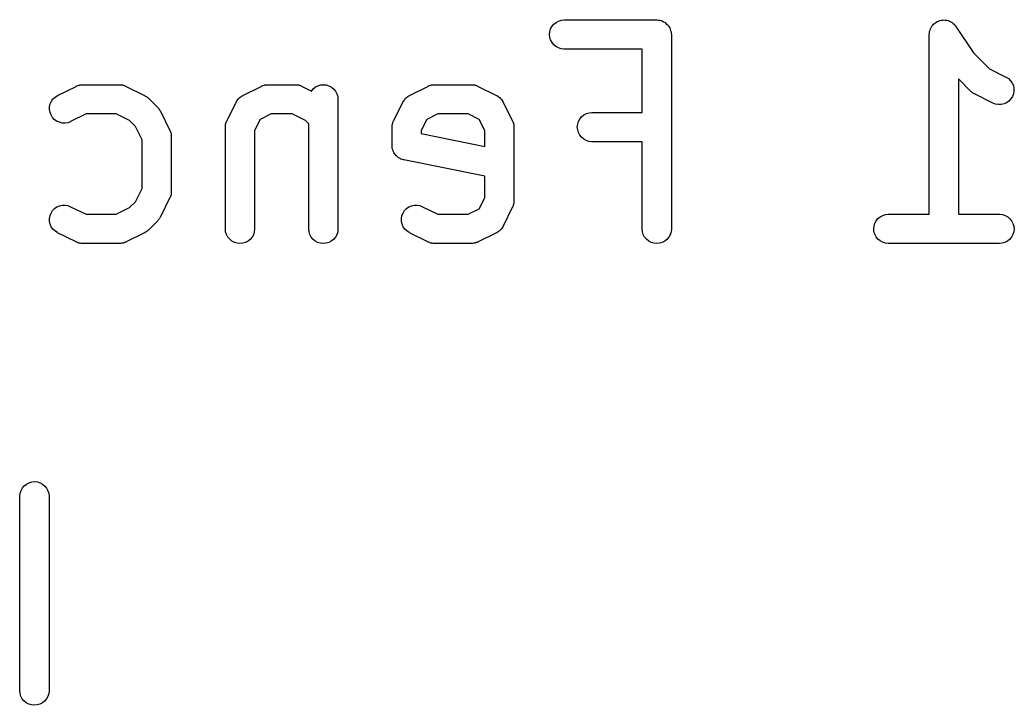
# Model space of a CAD drawing. Extents: x 160.2 to 226.8, y -124.8 to -85.
# Drawn here: x 199.47 to 204.59, y -104.3 to -100.78 of the extents above; entities that cross this region are included whole.
import ezdxf

# ---------------------------------------------------------------- set-up
doc = ezdxf.new("R2010")
doc.units = 0
doc.layers.add('BLACK', color=7, linetype='CONTINUOUS')

msp = doc.modelspace()

# ---------------------------------------------------------------- linework, layer by layer
at = {"layer": 'BLACK', "linetype": 'CONTINUOUS'}
for p, q in [((202.209, -100.81), (202.219, -100.799)), ((202.219, -100.799), (202.23, -100.79)), ((202.23, -100.79), (202.243, -100.783)), ((202.243, -100.783), (202.257, -100.779)), ((202.257, -100.779), (202.271, -100.777)), ((202.271, -100.777), (202.748, -100.777)), ((202.748, -100.777), (202.748, -100.777)), ((202.748, -100.777), (202.748, -100.777)), ((202.748, -100.777), (202.749, -100.777)), ((202.748, -100.777), (202.748, -100.777)), ((202.749, -100.777), (202.756, -100.778)), ((202.756, -100.778), (202.763, -100.779)), ((202.763, -100.779), (202.763, -100.779)), ((202.763, -100.779), (202.763, -100.779)), ((202.763, -100.779), (202.77, -100.781)), ((202.77, -100.781), (202.777, -100.783)), ((202.777, -100.783), (202.777, -100.783)), ((202.777, -100.783), (202.777, -100.783)), ((202.777, -100.783), (202.783, -100.787)), ((202.783, -100.787), (202.79, -100.79)), ((202.79, -100.79), (202.79, -100.79)), ((202.79, -100.79), (202.79, -100.79)), ((202.79, -100.79), (202.795, -100.795)), ((202.795, -100.795), (202.801, -100.8)), ((202.801, -100.8), (202.801, -100.8)), ((202.801, -100.8), (202.801, -100.8)), ((202.801, -100.8), (202.806, -100.805)), ((202.806, -100.805), (202.81, -100.811)), ((204.162, -100.81), (204.167, -100.804)), ((204.167, -100.804), (204.171, -100.799)), ((204.171, -100.799), (204.177, -100.794)), ((204.171, -100.799), (204.171, -100.799)), ((204.171, -100.799), (204.171, -100.799)), ((204.177, -100.794), (204.183, -100.79)), ((204.183, -100.79), (204.189, -100.786)), ((204.183, -100.79), (204.183, -100.79)), ((204.183, -100.79), (204.183, -100.79)), ((204.189, -100.786), (204.196, -100.783)), ((204.196, -100.783), (204.203, -100.781)), ((204.196, -100.783), (204.196, -100.783)), ((204.196, -100.783), (204.196, -100.783)), ((204.203, -100.781), (204.21, -100.779)), ((204.21, -100.779), (204.217, -100.778)), ((204.21, -100.779), (204.21, -100.779)), ((204.21, -100.779), (204.21, -100.779)), ((204.217, -100.778), (204.224, -100.777)), ((204.224, -100.777), (204.224, -100.777)), ((204.224, -100.777), (204.231, -100.778)), ((204.224, -100.777), (204.224, -100.777)), ((204.231, -100.778), (204.239, -100.779)), ((204.239, -100.779), (204.239, -100.779)), ((204.239, -100.779), (204.239, -100.779)), ((204.239, -100.779), (204.246, -100.781)), ((204.246, -100.781), (204.253, -100.783)), ((204.253, -100.783), (204.253, -100.783)), ((204.253, -100.783), (204.253, -100.783)), ((204.253, -100.783), (204.26, -100.787)), ((204.26, -100.787), (204.266, -100.79)), ((204.266, -100.79), (204.266, -100.79)), ((204.266, -100.79), (204.266, -100.79)), ((204.266, -100.79), (204.271, -100.795)), ((204.271, -100.795), (204.277, -100.799)), ((204.277, -100.799), (204.277, -100.799)), ((204.277, -100.799), (204.277, -100.8)), ((204.277, -100.8), (204.282, -100.805)), ((204.282, -100.805), (204.286, -100.811)), ((202.196, -100.852), (202.198, -100.837)), ((202.198, -100.866), (202.196, -100.852)), ((202.198, -100.837), (202.202, -100.823)), ((202.202, -100.823), (202.209, -100.81)), ((202.81, -100.811), (202.81, -100.811)), ((202.81, -100.811), (202.81, -100.811)), ((202.81, -100.811), (202.814, -100.818)), ((202.814, -100.818), (202.817, -100.824)), ((202.817, -100.824), (202.817, -100.824)), ((202.817, -100.824), (202.817, -100.824)), ((202.817, -100.824), (202.819, -100.831)), ((202.819, -100.831), (202.821, -100.838)), ((202.821, -100.838), (202.821, -100.838)), ((202.821, -100.838), (202.821, -100.838)), ((202.821, -100.838), (202.822, -100.845)), ((202.822, -100.845), (202.823, -100.852)), ((202.823, -100.852), (202.823, -101.852)), ((204.149, -100.851), (204.15, -100.844)), ((204.149, -100.852), (204.149, -100.851)), ((204.149, -100.851), (204.149, -100.851)), ((204.149, -100.851), (204.149, -100.851)), ((204.149, -100.851), (204.149, -100.851)), ((204.149, -101.777), (204.149, -100.852)), ((204.15, -100.837), (204.153, -100.83)), ((204.15, -100.844), (204.15, -100.837)), ((204.15, -100.837), (204.15, -100.837)), ((204.15, -100.837), (204.15, -100.837)), ((204.153, -100.83), (204.155, -100.823)), ((204.155, -100.823), (204.159, -100.816)), ((204.155, -100.823), (204.155, -100.823)), ((204.155, -100.823), (204.155, -100.823)), ((204.159, -100.816), (204.162, -100.81)), ((204.162, -100.81), (204.162, -100.81)), ((204.162, -100.81), (204.162, -100.81)), ((204.286, -100.811), (204.377, -100.947)), ((202.202, -100.88), (202.198, -100.866)), ((202.209, -100.893), (202.202, -100.88)), ((202.218, -100.905), (202.209, -100.893)), ((202.229, -100.914), (202.218, -100.905)), ((202.242, -100.921), (202.229, -100.914)), ((202.256, -100.926), (202.242, -100.921)), ((202.27, -100.927), (202.256, -100.926)), ((202.271, -100.927), (202.27, -100.927)), ((202.673, -100.927), (202.271, -100.927)), ((202.673, -101.254), (202.673, -100.927)), ((204.377, -100.947), (204.459, -101.029)), ((204.459, -101.029), (204.543, -101.071)), ((199.767, -101.116), (199.772, -101.115)), ((199.772, -101.115), (199.776, -101.113)), ((199.776, -101.113), (199.779, -101.113)), ((199.779, -101.113), (199.781, -101.112)), ((199.781, -101.112), (199.786, -101.112)), ((199.786, -101.112), (199.791, -101.111)), ((199.791, -101.111), (199.793, -101.111)), ((199.793, -101.111), (199.795, -101.111)), ((199.795, -101.111), (199.986, -101.111)), ((199.986, -101.111), (199.987, -101.111)), ((199.987, -101.111), (199.989, -101.111)), ((199.989, -101.111), (199.991, -101.111)), ((199.991, -101.111), (199.996, -101.112)), ((199.996, -101.112), (200.001, -101.112)), ((200.001, -101.112), (200.003, -101.113)), ((200.003, -101.113), (200.006, -101.113)), ((200.006, -101.113), (200.01, -101.115)), ((200.01, -101.115), (200.015, -101.117)), ((200.719, -101.116), (200.724, -101.115)), ((200.724, -101.115), (200.729, -101.113)), ((200.729, -101.113), (200.731, -101.113)), ((200.731, -101.113), (200.733, -101.112)), ((200.733, -101.112), (200.738, -101.112)), ((200.738, -101.112), (200.743, -101.111)), ((200.743, -101.111), (200.745, -101.111)), ((200.745, -101.111), (200.748, -101.111)), ((200.748, -101.111), (200.89, -101.111)), ((200.89, -101.111), (200.892, -101.111)), ((200.892, -101.111), (200.894, -101.111)), ((200.894, -101.111), (200.896, -101.111)), ((200.896, -101.111), (200.901, -101.112)), ((200.901, -101.112), (200.906, -101.112)), ((200.906, -101.112), (200.908, -101.113)), ((200.908, -101.113), (200.91, -101.113)), ((200.91, -101.113), (200.915, -101.115)), ((200.915, -101.115), (200.92, -101.117)), ((201.005, -101.116), (201.019, -101.112)), ((201.019, -101.112), (201.034, -101.111)), ((201.034, -101.111), (201.048, -101.112)), ((201.048, -101.112), (201.062, -101.117)), ((201.576, -101.116), (201.581, -101.115)), ((201.581, -101.115), (201.586, -101.113)), ((201.586, -101.113), (201.588, -101.113)), ((201.588, -101.113), (201.59, -101.112)), ((201.59, -101.112), (201.595, -101.112)), ((201.595, -101.112), (201.6, -101.111)), ((201.6, -101.111), (201.603, -101.111)), ((201.603, -101.111), (201.605, -101.111)), ((201.605, -101.111), (201.795, -101.111)), ((201.795, -101.111), (201.796, -101.111)), ((201.796, -101.111), (201.798, -101.111)), ((201.798, -101.111), (201.801, -101.111)), ((201.801, -101.111), (201.806, -101.112)), ((201.806, -101.112), (201.811, -101.112)), ((201.811, -101.112), (201.813, -101.113)), ((201.813, -101.113), (201.815, -101.113)), ((201.815, -101.113), (201.82, -101.115)), ((201.82, -101.115), (201.825, -101.117)), ((204.361, -101.144), (204.299, -101.081)), ((204.299, -101.081), (204.299, -101.777)), ((204.543, -101.071), (204.544, -101.071)), ((204.544, -101.071), (204.556, -101.079)), ((204.556, -101.079), (204.567, -101.09)), ((204.567, -101.09), (204.575, -101.102)), ((204.575, -101.102), (204.581, -101.115)), ((204.581, -101.115), (204.584, -101.129)), ((199.654, -101.174), (199.666, -101.166)), ((199.666, -101.166), (199.762, -101.119)), ((199.762, -101.119), (199.763, -101.118)), ((199.763, -101.118), (199.765, -101.117)), ((199.765, -101.117), (199.767, -101.116)), ((200.015, -101.117), (200.017, -101.118)), ((200.017, -101.118), (200.019, -101.119)), ((200.019, -101.119), (200.114, -101.166)), ((200.114, -101.166), (200.115, -101.167)), ((200.617, -101.167), (200.619, -101.166)), ((200.619, -101.166), (200.714, -101.119)), ((200.714, -101.119), (200.715, -101.118)), ((200.715, -101.118), (200.717, -101.117)), ((200.717, -101.117), (200.719, -101.116)), ((200.92, -101.117), (200.922, -101.118)), ((200.922, -101.118), (200.924, -101.119)), ((200.924, -101.119), (200.972, -101.143)), ((200.972, -101.143), (200.981, -101.132)), ((200.981, -101.132), (200.992, -101.123)), ((200.992, -101.123), (201.005, -101.116)), ((201.062, -101.117), (201.075, -101.124)), ((201.075, -101.124), (201.087, -101.133)), ((201.087, -101.133), (201.096, -101.144)), ((201.096, -101.144), (201.103, -101.157)), ((201.103, -101.157), (201.107, -101.171)), ((201.475, -101.167), (201.476, -101.166)), ((201.476, -101.166), (201.571, -101.119)), ((201.571, -101.119), (201.572, -101.118)), ((201.572, -101.118), (201.574, -101.117)), ((201.574, -101.117), (201.576, -101.116)), ((201.825, -101.117), (201.827, -101.118)), ((201.827, -101.118), (201.829, -101.119)), ((201.829, -101.119), (201.924, -101.166)), ((201.924, -101.166), (201.925, -101.167)), ((204.365, -101.146), (204.361, -101.144)), ((204.368, -101.149), (204.365, -101.146)), ((204.37, -101.151), (204.368, -101.149)), ((204.373, -101.153), (204.37, -101.151)), ((204.376, -101.155), (204.373, -101.153)), ((204.38, -101.157), (204.376, -101.155)), ((204.381, -101.158), (204.38, -101.157)), ((204.476, -101.205), (204.381, -101.158)), ((204.582, -101.158), (204.576, -101.172)), ((204.584, -101.144), (204.582, -101.158)), ((204.584, -101.129), (204.584, -101.144)), ((199.626, -101.224), (199.629, -101.209)), ((199.629, -101.209), (199.635, -101.196)), ((199.635, -101.196), (199.643, -101.184)), ((199.643, -101.184), (199.654, -101.174)), ((200.115, -101.167), (200.119, -101.169)), ((200.119, -101.169), (200.123, -101.171)), ((200.123, -101.171), (200.125, -101.173)), ((200.125, -101.173), (200.128, -101.175)), ((200.128, -101.175), (200.131, -101.178)), ((200.131, -101.178), (200.134, -101.18)), ((200.134, -101.18), (200.182, -101.228)), ((200.538, -101.295), (200.585, -101.2)), ((200.585, -101.2), (200.586, -101.199)), ((200.586, -101.199), (200.587, -101.197)), ((200.587, -101.196), (200.591, -101.191)), ((200.587, -101.197), (200.587, -101.196)), ((200.591, -101.191), (200.594, -101.187)), ((200.594, -101.187), (200.595, -101.185)), ((200.595, -101.185), (200.596, -101.184)), ((200.596, -101.184), (200.6, -101.18)), ((200.6, -101.18), (200.604, -101.176)), ((200.604, -101.176), (200.605, -101.175)), ((200.605, -101.175), (200.606, -101.174)), ((200.606, -101.174), (200.611, -101.171)), ((200.611, -101.171), (200.616, -101.168)), ((200.616, -101.168), (200.617, -101.167)), ((201.107, -101.171), (201.108, -101.186)), ((201.108, -101.186), (201.108, -101.852)), ((201.395, -101.295), (201.442, -101.2)), ((201.442, -101.2), (201.443, -101.199)), ((201.443, -101.199), (201.444, -101.197)), ((201.444, -101.196), (201.448, -101.191)), ((201.444, -101.197), (201.444, -101.196)), ((201.448, -101.191), (201.451, -101.187)), ((201.451, -101.187), (201.452, -101.185)), ((201.452, -101.185), (201.453, -101.184)), ((201.453, -101.184), (201.457, -101.18)), ((201.457, -101.18), (201.461, -101.176)), ((201.461, -101.176), (201.462, -101.175)), ((201.462, -101.175), (201.464, -101.174)), ((201.464, -101.174), (201.468, -101.171)), ((201.468, -101.171), (201.473, -101.168)), ((201.473, -101.168), (201.475, -101.167)), ((201.925, -101.167), (201.926, -101.168)), ((201.926, -101.168), (201.928, -101.168)), ((201.928, -101.168), (201.932, -101.172)), ((201.932, -101.172), (201.937, -101.175)), ((201.937, -101.175), (201.938, -101.176)), ((201.938, -101.176), (201.94, -101.177)), ((201.94, -101.177), (201.944, -101.181)), ((201.944, -101.181), (201.948, -101.185)), ((201.948, -101.185), (201.949, -101.186)), ((201.949, -101.186), (201.95, -101.187)), ((201.95, -101.187), (201.953, -101.192)), ((201.953, -101.192), (201.956, -101.197)), ((201.956, -101.197), (201.957, -101.198)), ((201.957, -101.198), (201.958, -101.2)), ((201.958, -101.2), (202.005, -101.295)), ((204.49, -101.21), (204.476, -101.205)), ((204.504, -101.213), (204.49, -101.21)), ((204.519, -101.213), (204.504, -101.213)), ((204.533, -101.209), (204.519, -101.213)), ((204.546, -101.203), (204.533, -101.209)), ((204.558, -101.195), (204.546, -101.203)), ((204.568, -101.184), (204.558, -101.195)), ((204.576, -101.172), (204.568, -101.184)), ((199.625, -101.238), (199.626, -101.224)), ((199.628, -101.253), (199.625, -101.238)), ((199.633, -101.266), (199.628, -101.253)), ((199.64, -101.279), (199.633, -101.266)), ((199.813, -101.261), (199.734, -101.3)), ((199.968, -101.261), (199.813, -101.261)), ((200.037, -101.295), (199.968, -101.261)), ((200.182, -101.228), (200.182, -101.229)), ((200.182, -101.229), (200.185, -101.232)), ((200.185, -101.232), (200.188, -101.235)), ((200.188, -101.235), (200.19, -101.238)), ((200.19, -101.238), (200.191, -101.24)), ((200.191, -101.24), (200.193, -101.244)), ((200.193, -101.244), (200.196, -101.247)), ((200.196, -101.247), (200.243, -101.343)), ((200.765, -101.261), (200.708, -101.289)), ((200.873, -101.261), (200.765, -101.261)), ((200.941, -101.295), (200.873, -101.261)), ((201.622, -101.261), (201.565, -101.289)), ((201.778, -101.261), (201.622, -101.261)), ((201.835, -101.289), (201.778, -101.261)), ((202.361, -101.275), (202.373, -101.266)), ((202.373, -101.266), (202.386, -101.259)), ((202.386, -101.259), (202.4, -101.255)), ((202.4, -101.255), (202.414, -101.254)), ((202.414, -101.254), (202.673, -101.254)), ((199.65, -101.29), (199.64, -101.279)), ((199.662, -101.298), (199.65, -101.29)), ((199.676, -101.304), (199.662, -101.298)), ((199.69, -101.308), (199.676, -101.304)), ((199.704, -101.308), (199.69, -101.308)), ((199.719, -101.306), (199.704, -101.308)), ((199.733, -101.301), (199.719, -101.306)), ((199.734, -101.3), (199.733, -101.301)), ((200.067, -101.325), (200.037, -101.295)), ((200.53, -101.323), (200.531, -101.318)), ((200.531, -101.313), (200.532, -101.311)), ((200.531, -101.318), (200.531, -101.313)), ((200.532, -101.309), (200.534, -101.304)), ((200.532, -101.311), (200.532, -101.309)), ((200.534, -101.304), (200.536, -101.299)), ((200.536, -101.299), (200.537, -101.297)), ((200.537, -101.297), (200.538, -101.295)), ((200.708, -101.289), (200.68, -101.346)), ((200.958, -101.312), (200.941, -101.295)), ((200.958, -101.852), (200.958, -101.312)), ((201.387, -101.323), (201.388, -101.318)), ((201.388, -101.318), (201.389, -101.313)), ((201.389, -101.311), (201.39, -101.309)), ((201.389, -101.313), (201.389, -101.311)), ((201.39, -101.309), (201.391, -101.304)), ((201.391, -101.304), (201.393, -101.299)), ((201.393, -101.299), (201.394, -101.297)), ((201.394, -101.297), (201.395, -101.295)), ((201.565, -101.289), (201.537, -101.346)), ((201.863, -101.346), (201.835, -101.289)), ((202.005, -101.295), (202.006, -101.296)), ((202.006, -101.296), (202.006, -101.298)), ((202.006, -101.298), (202.007, -101.3)), ((202.007, -101.3), (202.009, -101.305)), ((202.009, -101.305), (202.011, -101.31)), ((202.011, -101.31), (202.011, -101.312)), ((202.011, -101.312), (202.012, -101.314)), ((202.012, -101.314), (202.012, -101.319)), ((202.012, -101.319), (202.013, -101.324)), ((202.339, -101.328), (202.341, -101.313)), ((202.341, -101.313), (202.345, -101.3)), ((202.345, -101.3), (202.352, -101.287)), ((202.352, -101.287), (202.361, -101.275)), ((200.101, -101.394), (200.067, -101.325)), ((200.243, -101.343), (200.244, -101.344)), ((200.244, -101.344), (200.244, -101.346)), ((200.244, -101.346), (200.246, -101.348)), ((200.246, -101.348), (200.247, -101.353)), ((200.247, -101.353), (200.249, -101.357)), ((200.249, -101.357), (200.249, -101.36)), ((200.249, -101.36), (200.25, -101.362)), ((200.25, -101.362), (200.25, -101.367)), ((200.25, -101.367), (200.251, -101.372)), ((200.53, -101.325), (200.53, -101.323)), ((200.53, -101.328), (200.53, -101.325)), ((200.53, -101.329), (200.53, -101.328)), ((200.53, -101.852), (200.53, -101.329)), ((200.68, -101.346), (200.68, -101.852)), ((201.387, -101.325), (201.387, -101.323)), ((201.387, -101.328), (201.387, -101.325)), ((201.387, -101.329), (201.387, -101.328)), ((201.387, -101.424), (201.387, -101.329)), ((201.537, -101.346), (201.537, -101.362)), ((201.537, -101.362), (201.863, -101.428)), ((201.863, -101.428), (201.863, -101.346)), ((202.013, -101.324), (202.013, -101.326)), ((202.013, -101.326), (202.013, -101.329)), ((202.013, -101.329), (202.013, -101.71)), ((202.341, -101.343), (202.339, -101.328)), ((202.345, -101.357), (202.341, -101.343)), ((202.352, -101.37), (202.345, -101.357)), ((202.361, -101.381), (202.352, -101.37)), ((200.101, -101.644), (200.101, -101.394)), ((200.251, -101.372), (200.251, -101.374)), ((200.251, -101.374), (200.251, -101.376)), ((200.251, -101.376), (200.251, -101.662)), ((202.372, -101.39), (202.361, -101.381)), ((202.385, -101.398), (202.372, -101.39)), ((202.399, -101.402), (202.385, -101.398)), ((202.413, -101.404), (202.399, -101.402)), ((202.414, -101.404), (202.413, -101.404)), ((202.673, -101.404), (202.414, -101.404)), ((202.673, -101.852), (202.673, -101.404)), ((201.388, -101.431), (201.387, -101.424)), ((201.388, -101.438), (201.388, -101.431)), ((201.39, -101.445), (201.388, -101.438)), ((201.388, -101.438), (201.388, -101.438)), ((201.388, -101.438), (201.388, -101.438)), ((201.392, -101.452), (201.39, -101.445)), ((201.393, -101.452), (201.392, -101.452)), ((201.392, -101.452), (201.392, -101.452)), ((201.396, -101.459), (201.393, -101.452)), ((201.399, -101.465), (201.396, -101.459)), ((201.404, -101.471), (201.399, -101.465)), ((201.399, -101.465), (201.399, -101.465)), ((201.399, -101.465), (201.399, -101.465)), ((201.408, -101.476), (201.404, -101.471)), ((201.409, -101.477), (201.408, -101.476)), ((201.408, -101.476), (201.408, -101.476)), ((201.414, -101.481), (201.409, -101.477)), ((201.419, -101.486), (201.414, -101.481)), ((201.42, -101.486), (201.419, -101.486)), ((201.426, -101.489), (201.42, -101.486)), ((201.42, -101.486), (201.42, -101.486)), ((201.432, -101.493), (201.426, -101.489)), ((201.433, -101.493), (201.432, -101.493)), ((201.44, -101.495), (201.433, -101.493)), ((201.433, -101.493), (201.433, -101.493)), ((201.446, -101.497), (201.44, -101.495)), ((201.447, -101.497), (201.446, -101.497)), ((201.863, -101.581), (201.447, -101.497)), ((201.447, -101.497), (201.447, -101.497)), ((201.447, -101.497), (201.447, -101.497)), ((201.447, -101.497), (201.447, -101.497)), ((201.863, -101.692), (201.863, -101.581)), ((200.067, -101.713), (200.101, -101.644)), ((200.25, -101.677), (200.249, -101.68)), ((200.251, -101.667), (200.25, -101.672)), ((200.25, -101.672), (200.25, -101.677)), ((200.251, -101.662), (200.251, -101.663)), ((200.251, -101.663), (200.251, -101.665)), ((200.251, -101.665), (200.251, -101.667)), ((200.037, -101.743), (200.067, -101.713)), ((200.243, -101.695), (200.196, -101.791)), ((200.244, -101.693), (200.243, -101.695)), ((200.245, -101.691), (200.244, -101.693)), ((200.247, -101.687), (200.245, -101.691)), ((200.249, -101.682), (200.247, -101.687)), ((200.249, -101.68), (200.249, -101.682)), ((201.835, -101.749), (201.863, -101.692)), ((202.011, -101.727), (202.01, -101.729)), ((202.012, -101.72), (202.011, -101.725)), ((202.011, -101.725), (202.011, -101.727)), ((202.013, -101.715), (202.012, -101.72)), ((202.013, -101.71), (202.013, -101.711)), ((202.013, -101.711), (202.013, -101.713)), ((202.013, -101.713), (202.013, -101.715)), ((199.628, -101.784), (199.633, -101.771)), ((199.633, -101.771), (199.641, -101.758)), ((199.641, -101.758), (199.651, -101.748)), ((199.651, -101.748), (199.663, -101.739)), ((199.663, -101.739), (199.677, -101.734)), ((199.677, -101.734), (199.691, -101.73)), ((199.691, -101.73), (199.705, -101.73)), ((199.705, -101.73), (199.72, -101.732)), ((199.72, -101.732), (199.734, -101.738)), ((199.734, -101.738), (199.813, -101.777)), ((199.813, -101.777), (199.968, -101.777)), ((199.968, -101.777), (200.037, -101.743)), ((201.437, -101.784), (201.443, -101.771)), ((201.443, -101.771), (201.451, -101.758)), ((201.451, -101.758), (201.461, -101.748)), ((201.461, -101.748), (201.473, -101.739)), ((201.473, -101.739), (201.486, -101.734)), ((201.486, -101.734), (201.5, -101.73)), ((201.5, -101.73), (201.515, -101.73)), ((201.515, -101.73), (201.529, -101.732)), ((201.529, -101.732), (201.543, -101.738)), ((201.543, -101.738), (201.622, -101.777)), ((201.622, -101.777), (201.778, -101.777)), ((201.778, -101.777), (201.835, -101.749)), ((202.005, -101.743), (201.958, -101.838)), ((202.006, -101.741), (202.005, -101.743)), ((202.007, -101.739), (202.006, -101.741)), ((202.009, -101.734), (202.007, -101.739)), ((202.01, -101.729), (202.009, -101.734)), ((203.91, -101.783), (203.924, -101.779)), ((203.924, -101.779), (203.938, -101.777)), ((203.938, -101.777), (204.149, -101.777)), ((204.299, -101.777), (204.51, -101.777)), ((204.51, -101.777), (204.511, -101.777)), ((204.511, -101.777), (204.525, -101.779)), ((204.525, -101.779), (204.539, -101.783)), ((199.625, -101.799), (199.628, -101.784)), ((199.626, -101.813), (199.625, -101.799)), ((199.629, -101.828), (199.626, -101.813)), ((199.634, -101.841), (199.629, -101.828)), ((200.182, -101.81), (200.134, -101.858)), ((200.184, -101.807), (200.182, -101.81)), ((200.187, -101.804), (200.184, -101.807)), ((200.189, -101.801), (200.187, -101.804)), ((200.191, -101.799), (200.189, -101.801)), ((200.193, -101.795), (200.191, -101.799)), ((200.195, -101.792), (200.193, -101.795)), ((200.196, -101.791), (200.195, -101.792)), ((201.435, -101.799), (201.437, -101.784)), ((201.435, -101.813), (201.435, -101.799)), ((201.438, -101.828), (201.435, -101.813)), ((201.444, -101.841), (201.438, -101.828)), ((203.865, -101.837), (203.869, -101.823)), ((203.869, -101.823), (203.876, -101.81)), ((203.876, -101.81), (203.885, -101.799)), ((203.885, -101.799), (203.897, -101.79)), ((203.897, -101.79), (203.91, -101.783)), ((204.539, -101.783), (204.552, -101.79)), ((204.552, -101.79), (204.563, -101.8)), ((204.563, -101.8), (204.572, -101.811)), ((204.572, -101.811), (204.579, -101.824)), ((204.579, -101.824), (204.583, -101.838)), ((199.643, -101.853), (199.634, -101.841)), ((199.653, -101.863), (199.643, -101.853)), ((199.666, -101.871), (199.653, -101.863)), ((199.666, -101.872), (199.666, -101.871)), ((199.762, -101.919), (199.666, -101.872)), ((200.114, -101.872), (200.019, -101.919)), ((200.118, -101.87), (200.114, -101.872)), ((200.122, -101.868), (200.118, -101.87)), ((200.124, -101.866), (200.122, -101.868)), ((200.127, -101.864), (200.124, -101.866)), ((200.13, -101.861), (200.127, -101.864)), ((200.133, -101.859), (200.13, -101.861)), ((200.134, -101.858), (200.133, -101.859)), ((200.531, -101.867), (200.53, -101.852)), ((200.535, -101.881), (200.531, -101.867)), ((200.542, -101.894), (200.535, -101.881)), ((200.674, -101.882), (200.667, -101.895)), ((200.678, -101.868), (200.674, -101.882)), ((200.68, -101.853), (200.678, -101.868)), ((200.68, -101.852), (200.68, -101.853)), ((200.96, -101.867), (200.958, -101.852)), ((200.964, -101.881), (200.96, -101.867)), ((200.971, -101.894), (200.964, -101.881)), ((201.102, -101.882), (201.095, -101.895)), ((201.107, -101.868), (201.102, -101.882)), ((201.108, -101.853), (201.107, -101.868)), ((201.108, -101.852), (201.108, -101.853)), ((201.452, -101.853), (201.444, -101.841)), ((201.463, -101.863), (201.452, -101.853)), ((201.475, -101.871), (201.463, -101.863)), ((201.476, -101.872), (201.475, -101.871)), ((201.571, -101.919), (201.476, -101.872)), ((201.924, -101.872), (201.829, -101.919)), ((201.925, -101.871), (201.924, -101.872)), ((201.927, -101.87), (201.925, -101.871)), ((201.932, -101.867), (201.927, -101.87)), ((201.936, -101.864), (201.932, -101.867)), ((201.938, -101.863), (201.936, -101.864)), ((201.939, -101.862), (201.938, -101.863)), ((201.943, -101.858), (201.939, -101.862)), ((201.947, -101.854), (201.943, -101.858)), ((201.948, -101.853), (201.947, -101.854)), ((201.949, -101.852), (201.948, -101.853)), ((201.952, -101.847), (201.949, -101.852)), ((201.956, -101.842), (201.952, -101.847)), ((201.957, -101.839), (201.956, -101.841)), ((201.956, -101.841), (201.956, -101.842)), ((201.958, -101.838), (201.957, -101.839)), ((202.674, -101.867), (202.673, -101.852)), ((202.678, -101.881), (202.674, -101.867)), ((202.685, -101.894), (202.678, -101.881)), ((202.817, -101.882), (202.81, -101.895)), ((202.821, -101.868), (202.817, -101.882)), ((202.823, -101.853), (202.821, -101.868)), ((202.823, -101.852), (202.823, -101.853)), ((203.863, -101.852), (203.865, -101.837)), ((203.864, -101.866), (203.863, -101.852)), ((203.869, -101.88), (203.864, -101.866)), ((203.875, -101.893), (203.869, -101.88)), ((204.579, -101.881), (204.572, -101.894)), ((204.583, -101.867), (204.579, -101.881)), ((204.583, -101.838), (204.585, -101.853)), ((204.585, -101.853), (204.583, -101.867)), ((199.764, -101.92), (199.762, -101.919)), ((199.766, -101.921), (199.764, -101.92)), ((199.771, -101.923), (199.766, -101.921)), ((199.775, -101.925), (199.771, -101.923)), ((199.778, -101.925), (199.775, -101.925)), ((199.78, -101.926), (199.778, -101.925)), ((199.785, -101.926), (199.78, -101.926)), ((199.79, -101.927), (199.785, -101.926)), ((199.792, -101.927), (199.79, -101.927)), ((199.794, -101.927), (199.792, -101.927)), ((199.795, -101.927), (199.794, -101.927)), ((199.986, -101.927), (199.795, -101.927)), ((199.988, -101.927), (199.986, -101.927)), ((199.99, -101.927), (199.988, -101.927)), ((199.995, -101.926), (199.99, -101.927)), ((200, -101.926), (199.995, -101.926)), ((200.002, -101.925), (200, -101.926)), ((200.005, -101.925), (200.002, -101.925)), ((200.009, -101.923), (200.005, -101.925)), ((200.014, -101.922), (200.009, -101.923)), ((200.016, -101.921), (200.014, -101.922)), ((200.018, -101.92), (200.016, -101.921)), ((200.019, -101.919), (200.018, -101.92)), ((200.552, -101.905), (200.542, -101.894)), ((200.563, -101.915), (200.552, -101.905)), ((200.576, -101.922), (200.563, -101.915)), ((200.59, -101.926), (200.576, -101.922)), ((200.604, -101.927), (200.59, -101.926)), ((200.619, -101.926), (200.604, -101.927)), ((200.633, -101.922), (200.619, -101.926)), ((200.646, -101.915), (200.633, -101.922)), ((200.657, -101.906), (200.646, -101.915)), ((200.667, -101.895), (200.657, -101.906)), ((200.98, -101.905), (200.971, -101.894)), ((200.991, -101.915), (200.98, -101.905)), ((201.004, -101.922), (200.991, -101.915)), ((201.018, -101.926), (201.004, -101.922)), ((201.033, -101.927), (201.018, -101.926)), ((201.047, -101.926), (201.033, -101.927)), ((201.061, -101.922), (201.047, -101.926)), ((201.074, -101.915), (201.061, -101.922)), ((201.086, -101.906), (201.074, -101.915)), ((201.095, -101.895), (201.086, -101.906)), ((201.573, -101.92), (201.571, -101.919)), ((201.575, -101.921), (201.573, -101.92)), ((201.58, -101.923), (201.575, -101.921)), ((201.585, -101.925), (201.58, -101.923)), ((201.587, -101.925), (201.585, -101.925)), ((201.589, -101.926), (201.587, -101.925)), ((201.594, -101.926), (201.589, -101.926)), ((201.599, -101.927), (201.594, -101.926)), ((201.602, -101.927), (201.599, -101.927)), ((201.604, -101.927), (201.602, -101.927)), ((201.605, -101.927), (201.604, -101.927)), ((201.795, -101.927), (201.605, -101.927)), ((201.797, -101.927), (201.795, -101.927)), ((201.8, -101.927), (201.797, -101.927)), ((201.805, -101.926), (201.8, -101.927)), ((201.81, -101.926), (201.805, -101.926)), ((201.812, -101.925), (201.81, -101.926)), ((201.814, -101.925), (201.812, -101.925)), ((201.819, -101.923), (201.814, -101.925)), ((201.824, -101.922), (201.819, -101.923)), ((201.826, -101.921), (201.824, -101.922)), ((201.828, -101.92), (201.826, -101.921)), ((201.829, -101.919), (201.828, -101.92)), ((202.694, -101.905), (202.685, -101.894)), ((202.706, -101.915), (202.694, -101.905)), ((202.719, -101.922), (202.706, -101.915)), ((202.733, -101.926), (202.719, -101.922)), ((202.747, -101.927), (202.733, -101.926)), ((202.762, -101.926), (202.747, -101.927)), ((202.776, -101.922), (202.762, -101.926)), ((202.789, -101.915), (202.776, -101.922)), ((202.8, -101.906), (202.789, -101.915)), ((202.81, -101.895), (202.8, -101.906)), ((203.885, -101.905), (203.875, -101.893)), ((203.896, -101.914), (203.885, -101.905)), ((203.909, -101.921), (203.896, -101.914)), ((203.923, -101.926), (203.909, -101.921)), ((203.937, -101.927), (203.923, -101.926)), ((203.938, -101.927), (203.937, -101.927)), ((204.51, -101.927), (203.938, -101.927)), ((204.524, -101.926), (204.51, -101.927)), ((204.538, -101.922), (204.524, -101.926)), ((204.551, -101.915), (204.538, -101.922)), ((204.562, -101.906), (204.551, -101.915)), ((204.572, -101.894), (204.562, -101.906)), ((199.507, -103.165), (199.52, -103.158)), ((199.52, -103.158), (199.534, -103.154)), ((199.534, -103.154), (199.548, -103.152)), ((199.548, -103.152), (199.563, -103.154)), ((199.563, -103.154), (199.577, -103.158)), ((199.577, -103.158), (199.59, -103.165)), ((199.474, -103.212), (199.479, -103.198)), ((199.479, -103.198), (199.486, -103.185)), ((199.486, -103.185), (199.495, -103.174)), ((199.495, -103.174), (199.507, -103.165)), ((199.59, -103.165), (199.601, -103.175)), ((199.601, -103.175), (199.61, -103.186)), ((199.61, -103.186), (199.617, -103.199)), ((199.617, -103.199), (199.621, -103.213)), ((199.473, -103.226), (199.474, -103.212)), ((199.473, -103.227), (199.473, -103.226)), ((199.473, -104.227), (199.473, -103.227)), ((199.621, -103.213), (199.623, -103.227)), ((199.623, -103.227), (199.623, -104.227)), ((199.474, -104.242), (199.473, -104.227)), ((199.623, -104.228), (199.621, -104.243)), ((199.623, -104.227), (199.623, -104.228)), ((199.478, -104.256), (199.474, -104.242)), ((199.485, -104.269), (199.478, -104.256)), ((199.494, -104.28), (199.485, -104.269)), ((199.506, -104.29), (199.494, -104.28)), ((199.6, -104.281), (199.589, -104.29)), ((199.61, -104.27), (199.6, -104.281)), ((199.617, -104.257), (199.61, -104.27)), ((199.621, -104.243), (199.617, -104.257)), ((199.519, -104.297), (199.506, -104.29)), ((199.533, -104.301), (199.519, -104.297)), ((199.547, -104.302), (199.533, -104.301)), ((199.562, -104.301), (199.547, -104.302)), ((199.576, -104.297), (199.562, -104.301)), ((199.589, -104.29), (199.576, -104.297))]:
    msp.add_line(p, q, dxfattribs=at)

doc.saveas('drawing.dxf')
